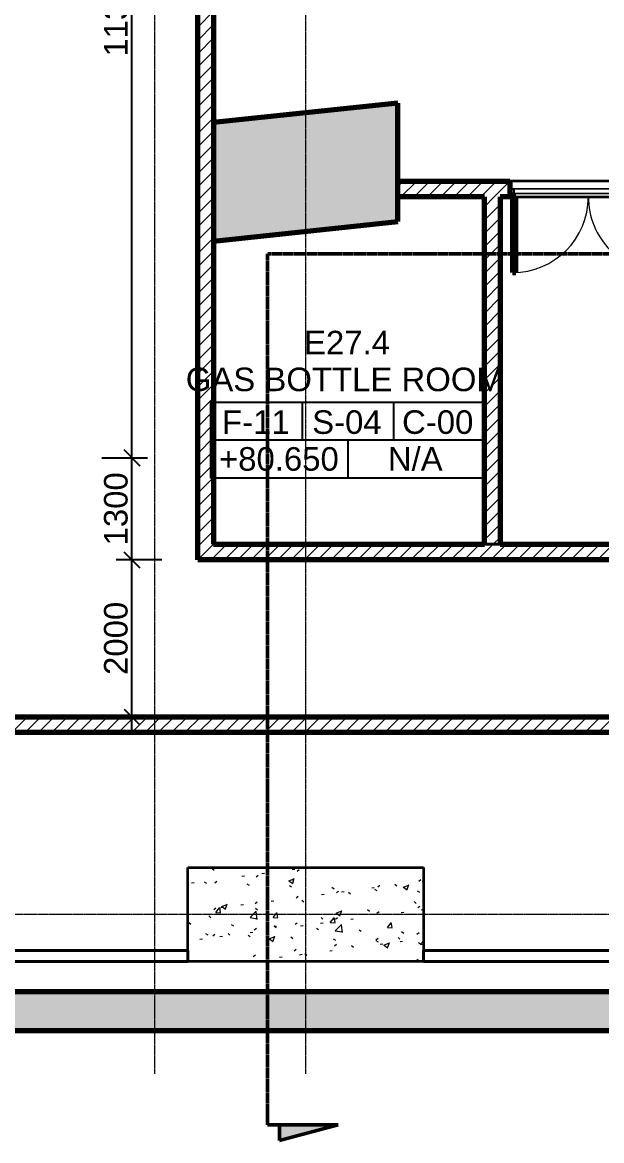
# Model space of a CAD drawing. Header units: millimetres. Extents: x -920222 to -841623, y -18676 to 21298.
# Drawn here: x -896491 to -889113, y -18676 to -4431 of the extents above; entities that cross this region are included whole.
import ezdxf

# ---------------------------------------------------------------- set-up
doc = ezdxf.new("R2010")
doc.units = ezdxf.units.MM
doc.linetypes.add('DPA_Grid _ Level 100', pattern=[10, 5.5, -1.6, 1.3, -1.6])
for name, color, linetype, lineweight in [('A-ANNO-DIMS', 1, 'Continuous', 9), ('A-DETL', 1, 'Continuous', 70), ('A-DETL-GENF', 2, 'Continuous', 35), ('A-DOOR', 3, 'Continuous', 70), ('A-DOOR-E', 2, 'Continuous', 25), ('A-DOOR-FRAM', 3, 'Continuous', 25), ('A-FLOR-E', 2, 'Continuous', 35), ('A-ROOM-IDEN', 3, 'Continuous', 25), ('A-ROOM-LINE', 3, 'Continuous', 25), ('A-WALL', 5, 'Continuous', 35), ('A-WALL-PATT', 1, 'Continuous', 35), ('G-ANNO-SECL', 3, 'Continuous', 9), ('S-FNDN', 2, 'Continuous', 35), ('S-GRID', 251, 'Continuous', 9), ('WALL-E', 2, 'Continuous', 35)]:
    doc.layers.add(name, color=color, linetype=linetype, lineweight=lineweight)
doc.styles.add('Arial_2', font='arial.ttf', dxfattribs={"height": 300})
doc.dimstyles.new('DPA-DIM-3_0_T-T', dxfattribs={"dimscale": 304.8, "dimtxt": 306.07782, "dimasz": 0.656168, "dimexe": 0.656168, "dimexo": 0.0625, "dimgap": 0.164042, "dimtad": 1, "dimdec": 0, "dimzin": 0, "dimdsep": 46, "dimtxsty": 'Arial_2', "dimblk1": 'OBLIQUE', "dimblk2": 'OBLIQUE', "dimsah": 1, "dimcen": 0.09, "dimdle": 0.656168, "dimadec": 8, "dimazin": 0, "dimtfac": 1, "dimtdec": 4, "dimtix": 1, "dimtmove": 0, "dimatfit": 3, "dimfxl": 1.312336, "dimfxlon": 1, "dimtvp": 1, "dimtolj": 1, "dimtzin": 0, "dimarcsym": 2})
pattern_1 = [(45, (0, 0), (-84.852814, 84.852814), [])]
pattern_2 = [(50, (0, 0), (728.7365, -63.75582), [76.2, -838.2]), (355, (0, 0), (-140.9716, 764.2276), [60.96, -670.56]), (100.451, (60.7, -5.3), (587.77, 700.46675), [64.76, -712.36]), (46.184, (0, 203.2), (1084.3162, -168.171), [114.3, -1257.3]), (96.636, (90.4, 189.2), (949.6099, 989.7098), [97.14, -1068.54]), (351.184, (0, 203.2), (949.6206, 989.7012), [91.44, -1005.84]), (21, (101.6, 152.4), (606.45787, -409.06057), [76.2, -838.2]), (326, (101.6, 152.4), (247.20834, 736.7529), [60.96, -670.56]), (71.451, (152.14, 118.3), (853.66825, 327.68547), [64.76, -712.36]), (37.5, (0, 0), (12.35469, 338.22012), [33.528, -628.904, 33.528, -647.192, -673.1]), (37.5, (0, 0), (12.35469, 338.22012), [-1343.152, 33.528, -639.572]), (7.5, (0, 0), (267.27887, 400.72213), [33.528, -354.584, 33.528, -613.664, -256.54]), (7.5, (0, 0), (267.27887, 400.72213), [-1035.304, 33.528, -223.012]), (327.5, (-226.57, 0), (542.36333, -22.915345), [33.528, -220.472, 33.528, -758.952, -1051.56]), (327.5, (-226.57, 0), (542.36333, -22.915345), [-1046.48, 33.528, -1018.032]), (317.5, (-328.17, 0), (592.51696, 101.7071), [33.528, -296.672, 33.528, -492.76, -746.76]), (317.5, (-328.17, 0), (592.51696, 101.7071), [-856.488, 33.528, -713.232])]

# ---------------------------------------------------------------- blocks, each defined once
blk = doc.blocks.new('DPA_DR-DB-SW - D28_2000x2550 mm-12778001-4250-01 ENLARGED CONCOURSE LEVEL - REFLECTED CEILING PLAN - SHEET 1')
at = {"layer": 'A-DOOR'}
for p, q in [((-965, 1071.35), (-922, 1071.35)), ((-965, 106.35), (-965, 1071.35)), ((-922, 1071.35), (-922, 106.35)), ((922, 1071.35), (922, 106.35)), ((965, 1071.35), (922, 1071.35)), ((965, 106.35), (965, 1071.35)), ((-922, 106.35), (-965, 106.35)), ((922, 106.35), (965, 106.35))]:
    blk.add_line(p, q, dxfattribs=at)
at = {"layer": 'A-DOOR-E', "lineweight": 9}
for centre, start, end in [((-965, 106.35), 360, 90), ((965, 106.35), 90, 180)]:
    blk.add_arc(centre, 965, start, end, dxfattribs=at)
at = {"layer": 'A-DOOR-FRAM'}
for p, q in [((-1000, 106.35), (-965, 106.35)), ((-1000, 6.35), (-1000, 106.35)), ((-950, 6.35), (-1000, 6.35)), ((-965, 106.35), (-965, 63.35)), ((-965, 63.35), (-950, 63.35)), ((-950, 63.35), (-950, 6.35)), ((950, 6.35), (950, 63.35)), ((950, 63.35), (965, 63.35)), ((1000, 6.35), (950, 6.35)), ((965, 63.35), (965, 106.35)), ((965, 106.35), (1000, 106.35)), ((1000, 106.35), (1000, 6.35))]:
    blk.add_line(p, q, dxfattribs=at)
at = {"layer": 'A-DOOR-FRAM', "lineweight": 9}
for p, q in [((-1000, 106.35), (1000, 106.35)), ((-1000, 6.35), (-1000, 106.35)), ((1000, 6.35), (-1000, 6.35)), ((965, 106.35), (-965, 106.35)), ((-965, 106.35), (-965, 63.35)), ((-965, 63.35), (965, 63.35)), ((950, 63.35), (-950, 63.35)), ((-950, 63.35), (-950, 6.35)), ((-950, 6.35), (950, 6.35)), ((950, 6.35), (950, 63.35)), ((965, 63.35), (965, 106.35)), ((1000, 106.35), (1000, 6.35))]:
    blk.add_line(p, q, dxfattribs=at)
blk = doc.blocks.new('Section - AEC_Section Tail - Filled-3249564-4250-01 ENLARGED CONCOURSE LEVEL - REFLECTED CEILING PLAN - SHEET 1')
at = {"layer": 'G-ANNO-SECL'}
blk.add_hatch(color=256, dxfattribs=at).paths.add_polyline_path([(0, 1.54), (-2, 1.54), (0, 9)])
at = {"layer": 'G-ANNO-SECL', "lineweight": 50}
for p, q in [((0, 9), (-2, 1.54)), ((0, 9), (0, 0)), ((0, 1.54), (0, 9)), ((-2, 1.54), (0, 1.54))]:
    blk.add_line(p, q, dxfattribs=at)
blk = doc.blocks.new('DPA_Room Tag Box - Standard-4486259-4250-01 ENLARGED CONCOURSE LEVEL - REFLECTED CEILING PLAN - SHEET 1')
at = {"layer": 'A-ROOM-LINE'}
for p, q in [((-17.5, -2.94), (-17.5, -12.6)), ((-17.5, -2.94), (17.5, -2.94)), ((-5.83, -2.94), (-5.83, -7.77)), ((5.83, -2.94), (5.83, -7.77)), ((17.5, -2.94), (17.5, -12.6)), ((-17.5, -7.77), (17.5, -7.77)), ((0, -7.77), (0, -12.6)), ((-17.5, -12.6), (17.5, -12.6))]:
    blk.add_line(p, q, dxfattribs=at)
blk = doc.blocks.new('_Oblique')
at = {"color": 0, "linetype": 'ByBlock', "lineweight": -2}
blk.add_line((-0.5, -0.5), (0.5, 0.5), dxfattribs=at)
blk = doc.blocks.new('*D308')
at = {"layer": 'A-ANNO-DIMS', "color": 0, "lineweight": -2, "transparency": 16777216}
for p, q in [((9186, -17057), (9186, -14657)), ((9567, -14857), (8986, -14857)), ((8805, -16857), (9386, -16857))]:
    blk.add_line(p, q, dxfattribs=at)
at = {"layer": 'Defpoints', "color": 0, "transparency": 16777216}
for p in [(9186, -14857), (9586, -14857), (8786, -16857)]:
    blk.add_point(p, dxfattribs=at)
at = {"layer": 'A-ANNO-DIMS', "color": 0, "lineweight": -2, "transparency": 16777216, "xscale": 200, "yscale": 200, "zscale": 200}
for p, rotation in [((9186, -14857), 90), ((9186, -16857), 270)]:
    blk.add_blockref('_Oblique', p, dxfattribs=dict(at, rotation=rotation))
at = {"layer": 'A-ANNO-DIMS', "color": 0, "transparency": 16777216, "insert": (8983, -15857), "char_height": 300, "width": 1107.53, "attachment_point": 5, "rotation": 90, "style": 'Arial_2'}
blk.add_mtext('\\A1;2000', dxfattribs=at)
blk = doc.blocks.new('*D364')
at = {"layer": 'A-ANNO-DIMS', "color": 0, "lineweight": -2, "transparency": 16777216}
for p, q in [((9186, -13757), (9186, -1970)), ((8805, -2170), (9386, -2170)), ((8805, -13557), (9386, -13557))]:
    blk.add_line(p, q, dxfattribs=at)
at = {"layer": 'Defpoints', "color": 0, "transparency": 16777216}
for p in [(8786, -2170), (9186, -2170), (8786, -13557)]:
    blk.add_point(p, dxfattribs=at)
at = {"layer": 'A-ANNO-DIMS', "color": 0, "lineweight": -2, "transparency": 16777216, "xscale": 200, "yscale": 200, "zscale": 200}
for p, rotation in [((9186, -2170), 90), ((9186, -13557), 270)]:
    blk.add_blockref('_Oblique', p, dxfattribs=dict(at, rotation=rotation))
at = {"layer": 'A-ANNO-DIMS', "color": 0, "transparency": 16777216, "insert": (8983, -7864), "char_height": 300, "width": 1384.41, "attachment_point": 5, "rotation": 90, "style": 'Arial_2'}
blk.add_mtext('\\A1;11387', dxfattribs=at)
blk = doc.blocks.new('*D365')
at = {"layer": 'A-ANNO-DIMS', "color": 0, "lineweight": -2, "transparency": 16777216}
for p, q in [((9186, -15057), (9186, -13357)), ((8805, -13557), (9386, -13557)), ((9567, -14857), (8986, -14857))]:
    blk.add_line(p, q, dxfattribs=at)
at = {"layer": 'Defpoints', "color": 0, "transparency": 16777216}
for p in [(8786, -13557), (9186, -13557), (9586, -14857)]:
    blk.add_point(p, dxfattribs=at)
at = {"layer": 'A-ANNO-DIMS', "color": 0, "lineweight": -2, "transparency": 16777216, "xscale": 200, "yscale": 200, "zscale": 200}
for p, rotation in [((9186, -13557), 90), ((9186, -14857), 270)]:
    blk.add_blockref('_Oblique', p, dxfattribs=dict(at, rotation=rotation))
at = {"layer": 'A-ANNO-DIMS', "color": 0, "transparency": 16777216, "insert": (8983, -14207), "char_height": 300, "width": 1107.53, "attachment_point": 5, "rotation": 90, "style": 'Arial_2'}
blk.add_mtext('\\A1;1300', dxfattribs=at)
blk = doc.blocks.new('*U290')
at = {"layer": 'A-DETL'}
for p, q in [((12574.6, -9039), (10225.1, -9286.8)), ((12574.6, -10547.3), (12574.6, -9039)), ((10225.1, -9286.8), (10225.1, -10795.1)), ((10225.1, -10795.1), (12574.6, -10547.3))]:
    blk.add_line(p, q, dxfattribs=at)
at = {"layer": 'S-GRID', "linetype": 'DPA_Grid _ Level 100'}
for p, q in [((9477, -21404), (9477, 16818.7)), ((11400, -21404), (11400, 16818.7)), ((58127.3, -19375), (-14589.5, -19375))]:
    blk.add_line(p, q, dxfattribs=at)
at = {"layer": 'A-ANNO-DIMS'}
for base, p1, p2, override, picture, middle in [((9185.9391, -2170.003), (8785.9391, -13557.4613), (8785.9391, -2170.003), {"dimpost": '<>', "dimfxl": 11387.458303}, '*D364', (8982.6648, -7863.7321)), ((9185.9, -13557.5), (9585.9, -14857.5), (8785.9, -13557.5), {"dimpost": '<>', "dimfxl": 1526.433752}, '*D365', (8982.7, -14207.5)), ((9185.9, -14857.5), (8785.9, -16857.5), (9585.9, -14857.5), {"dimpost": '<>', "dimfxl": 2154.065923}, '*D308', (8982.8, -15857.5))]:
    dim = blk.add_linear_dim(base=base, p1=p1, p2=p2, angle=90, dimstyle='DPA-DIM-3_0_T-T', override=override, dxfattribs=at)
    dim.commit()
    dim.dimension.update_dxf_attribs({"geometry": picture, "text_midpoint": middle})

msp = doc.modelspace()

# ---------------------------------------------------------------- hatches: boundary and pattern name
at = {"layer": 'A-DETL-GENF', "lineweight": 9}
h = msp.add_hatch(dxfattribs=at)
h.set_pattern_fill('FP_1', color=10, style=0, pattern_type=2)
h.set_pattern_definition(pattern_2)
h.paths.add_polyline_path([(-903107, -7401), (-903107, -5901), (-907537, -5901), (-907537, -7401), (-903204, -7401)])
h.paths.add_polyline_path([(-894057, -7216), (-891708, -6968), (-891708, -5460), (-894057, -5708), (-894057, -6878)])
h.paths.add_polyline_path([(-880308, -6041), (-880308, -4541), (-882658, -4541), (-882658, -6041), (-881249, -6041)])
at = {"layer": 'A-WALL-PATT', "lineweight": 9}
h = msp.add_hatch(dxfattribs=at)
h.set_pattern_fill('FP_2', color=256, style=0, pattern_type=2)
h.set_pattern_definition(pattern_1)
h.paths.add_polyline_path([(-894057, -11078), (-894057, 3879), (-894257, 3879), (-894257, -11078)])
h = msp.add_hatch(dxfattribs=at)
h.set_pattern_fill('FP_2', color=256, style=0, pattern_type=2)
h.set_pattern_definition(pattern_1)
h.paths.add_polyline_path([(-882658, -6654), (-882658, -6454), (-883998, -6454), (-883998, -6654)])
h.paths.add_polyline_path([(-885998, -6654), (-885998, -6454), (-888282, -6454), (-888282, -6654)])
h.paths.add_polyline_path([(-890282, -6654), (-890282, -6454), (-891708, -6454), (-891708, -6654), (-890407, -6654)])
h = msp.add_hatch(dxfattribs=at)
h.set_pattern_fill('FP_2', color=256, style=0, pattern_type=2)
h.set_pattern_definition(pattern_1)
h.paths.add_polyline_path([(-890407, -11078), (-890407, -6654), (-890607, -6654), (-890607, -11078)])
h = msp.add_hatch(dxfattribs=at)
h.set_pattern_fill('FP_2', color=256, style=0, pattern_type=2)
h.set_pattern_definition(pattern_1)
h.paths.add_polyline_path([(-888257, -11278), (-888257, -11078), (-894257, -11078), (-894257, -11278), (-890031, -11278)])
h = msp.add_hatch(dxfattribs=at)
h.set_pattern_fill('FP_2', color=256, style=0, pattern_type=2)
h.set_pattern_definition(pattern_1)
h.paths.add_polyline_path([(-869301, -13478), (-869301, -13278), (-897937, -13278), (-897937, -13478), (-872467, -13478)])
h = msp.add_hatch(dxfattribs=at)
h.set_pattern_fill('FP_1', color=256, style=0, pattern_type=2)
h.set_pattern_definition(pattern_2)
h.paths.add_polyline_path([(-868781, -17276), (-868781, -16776), (-914637, -16776), (-914637, -17276), (-872467, -17276)])
at = {"layer": 'S-FNDN', "lineweight": 9}
h = msp.add_hatch(dxfattribs=at)
h.set_pattern_fill('FP_1', color=256, style=0, pattern_type=2)
h.set_pattern_definition(pattern_2)
h.paths.add_polyline_path([(-894382, -16396), (-891382, -16396), (-891382, -15196), (-894382, -15196)])
h = msp.add_hatch(dxfattribs=at)
h.set_pattern_fill('FP_1', color=256, style=0, pattern_type=2)
h.set_pattern_definition(pattern_2)
h.paths.add_polyline_path([(-894382, -16396), (-891382, -16396), (-891382, -15196), (-894382, -15196)])

# ---------------------------------------------------------------- linework, layer by layer
at = {"layer": 'A-FLOR-E'}
for p, q in [((-894057, 3879), (-894057, -11078)), ((-894057, -11078), (-894057, 3879)), ((-894057, -11078), (-888257, -11078)), ((-888257, -11078), (-894057, -11078)), ((-868781, -13278), (-897937, -13278)), ((-897937, -13278), (-868781, -13278))]:
    msp.add_line(p, q, dxfattribs=at)
at = {"layer": 'A-WALL', "color": 7, "lineweight": 70}
for p, q in [((-894257, -11078), (-894257, 3879)), ((-894057, 3879), (-894057, -11078)), ((-891708, -6454), (-890282, -6454)), ((-891708, -6554), (-891708, -6454)), ((-890282, -6454), (-890282, -6554)), ((-891708, -6654), (-891708, -6554)), ((-890607, -6654), (-891708, -6654)), ((-890607, -11078), (-890607, -6654)), ((-890282, -6654), (-890407, -6654)), ((-890407, -6654), (-890407, -11078)), ((-890282, -6554), (-890282, -6654)), ((-894257, -11278), (-894257, -11078)), ((-894057, -11078), (-890607, -11078)), ((-890407, -11078), (-888257, -11078)), ((-888257, -11278), (-894257, -11278)), ((-897937, -13278), (-869501, -13278)), ((-869301, -13478), (-897937, -13478)), ((-914637, -16776), (-868781, -16776)), ((-868781, -17276), (-914637, -17276))]:
    msp.add_line(p, q, dxfattribs=at)
at = {"layer": 'G-ANNO-SECL', "linetype": 'DPA_Grid _ Level 100', "lineweight": 50}
for p, q in [((-893368, -7381), (-893368, -18476)), ((-885090, -7381), (-893368, -7381))]:
    msp.add_line(p, q, dxfattribs=at)
at = {"layer": 'S-FNDN'}
for p, q in [((-894382, -16396), (-894382, -15196)), ((-894382, -15196), (-891382, -15196)), ((-891382, -15196), (-891382, -16396)), ((-891382, -16396), (-894382, -16396))]:
    msp.add_line(p, q, dxfattribs=at)
at = {"layer": 'WALL-E'}
for p, q in [((-894057, 3079), (-894057, -5901)), ((-894057, -11078), (-894057, 3079)), ((-894057, -5901), (-894057, -7401)), ((-888282, -6454), (-890282, -6454)), ((-890282, -6454), (-890282, -6654)), ((-890282, -6654), (-888282, -6654)), ((-894057, -7401), (-894057, -11078)), ((-894057, -11078), (-893050, -11078)), ((-890607, -11078), (-894057, -11078)), ((-893050, -11078), (-890607, -11078)), ((-902782, -16256), (-894382, -16256)), ((-894382, -16256), (-902782, -16256)), ((-894382, -16256), (-894382, -16396)), ((-894382, -16256), (-894382, -16396)), ((-891382, -16256), (-882982, -16256)), ((-882982, -16256), (-891382, -16256)), ((-891382, -16396), (-891382, -16256)), ((-891382, -16256), (-891382, -16396)), ((-902782, -16396), (-894382, -16396)), ((-894382, -16396), (-902782, -16396)), ((-891382, -16396), (-882982, -16396)), ((-882982, -16396), (-891382, -16396))]:
    msp.add_line(p, q, dxfattribs=at)

# ---------------------------------------------------------------- block references
msp.add_blockref('*U290', (-904282, 3579))
at = {"layer": 'A-DOOR-E', "rotation": 180}
msp.add_blockref('DPA_DR-DB-SW - D28_2000x2550 mm-12778001-4250-01 ENLARGED CONCOURSE LEVEL - REFLECTED CEILING PLAN - SHEET 1', (-889282, -6547), dxfattribs=at)
at = {"layer": 'A-ROOM-IDEN', "xscale": 99.99999999999993, "yscale": 99.99999999999993, "zscale": 99.99999999999993}
msp.add_blockref('DPA_Room Tag Box - Standard-4486259-4250-01 ENLARGED CONCOURSE LEVEL - REFLECTED CEILING PLAN - SHEET 1', (-892346, -8973), dxfattribs=at)
at = {"layer": 'G-ANNO-SECL', "lineweight": 25, "extrusion": (0, 0, -1), "xscale": 99.99999999999993, "yscale": 99.99999999999993, "zscale": 99.99999999999993, "rotation": 90.00000000000053}
msp.add_blockref('Section - AEC_Section Tail - Filled-3249564-4250-01 ENLARGED CONCOURSE LEVEL - REFLECTED CEILING PLAN - SHEET 1', (893368, -18476), dxfattribs=at)

# ---------------------------------------------------------------- texts
at = {"layer": 'A-ROOM-IDEN', "lineweight": 9, "char_height": 300, "attachment_point": 1, "style": 'Arial_2'}
for s, insert, width in [('E27.4', (-892904, -8360), 1354.85), ('GAS BOTTLE ROOM', (-894410, -8829), 4994.51), ('F-11', (-893948, -9373), 1058.23), ('S-04', (-892800, -9373), 1090.29), ('C-00', (-891655, -9373), 1114.35), ('N/A', (-891836, -9842), 857.81), ('+80.650', (-893987, -9842), 1883.97)]:
    msp.add_mtext(s, dxfattribs=dict(at, insert=insert, width=width))

doc.saveas('drawing.dxf')
